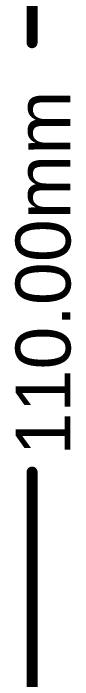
# Model space of a CAD drawing. Header units: inches. Extents: x -4 to 5258, y -4 to 5281.
# Drawn here: x 169.11 to 171.72, y 30.85 to 61.46 of the extents above; entities that cross this region are included whole.
import ezdxf

# ---------------------------------------------------------------- set-up
doc = ezdxf.new("R2010")
doc.units = ezdxf.units.IN
doc.layers.add('Dimensions', color=6, linetype='Continuous')
doc.styles.add('Arial', font='', dxfattribs={"height": 0.2})
doc.styles.get('Arial').set_extended_font_data('Arial')

msp = doc.modelspace()

# ---------------------------------------------------------------- linework, layer by layer
at = {"layer": 'Dimensions'}
for points in [[(169.909, 60.108, 0.508, 0.508, 0), (169.909, 106.009, 0.508, 0.508, 0)], [(169.909, -3.991, 0.508, 0.508, 0), (169.909, 40.387, 0.508, 0.508, 0)]]:
    msp.add_lwpolyline(points, format="xyseb", dxfattribs=at)
for points in [[(169.782, 60.108, 0.254, 0.254, 1), (170.036, 60.108, 0.254, 0.254, 1)], [(169.782, 40.387, 0.254, 0.254, 1), (170.036, 40.387, 0.254, 0.254, 1)]]:
    msp.add_lwpolyline(points, format="xyseb", close=True, dxfattribs=at)

# ---------------------------------------------------------------- texts
at = {"layer": 'Dimensions', "style": 'Arial'}
msp.add_text('110.00mm', height=2.54, rotation=90, dxfattribs=at).set_placement((171.687, 41.149))

doc.saveas('drawing.dxf')
